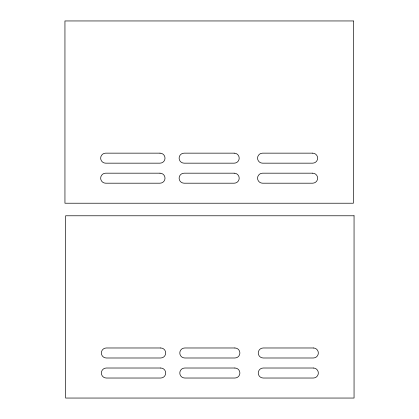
<?xml version="1.0" encoding="UTF-8"?>
<svg xmlns="http://www.w3.org/2000/svg" width="419" height="419" viewBox="0 0 419 419"><rect width="100%" height="100%" fill="white"/><g stroke="black" fill="none" stroke-linecap="round" stroke-linejoin="round"><path stroke-width="0.63" d="M353.369 20.95L64.945 20.95L64.945 203.22L353.369 203.22L353.369 20.95M160.006 153.15L105.672 153.15A5.007 5.007 0 0 0 100.665 158.157A5.007 5.007 0 0 0 105.672 163.164L160.006 163.164A5.007 5.007 0 0 0 165.013 158.157A5.007 5.007 0 0 0 160.006 153.15M234.195 153.15L184.119 153.15A5.007 5.007 0 0 0 179.112 158.157A5.007 5.007 0 0 0 184.119 163.164L234.195 163.164A5.007 5.007 0 0 0 239.202 158.157A5.007 5.007 0 0 0 234.195 153.15M312.642 153.15L262.566 153.15A5.007 5.007 0 0 0 257.559 158.157A5.007 5.007 0 0 0 262.566 163.164L312.642 163.164A5.007 5.007 0 0 0 317.649 158.157A5.007 5.007 0 0 0 312.642 153.15M160.006 173.178L105.672 173.178A5.007 5.007 0 0 0 100.665 178.185A5.007 5.007 0 0 0 105.672 183.192L160.006 183.192A5.007 5.007 0 0 0 165.013 178.185A5.007 5.007 0 0 0 160.006 173.178M234.195 173.178L184.119 173.178A5.007 5.007 0 0 0 179.112 178.185A5.007 5.007 0 0 0 184.119 183.192L234.195 183.192A5.007 5.007 0 0 0 239.202 178.185A5.007 5.007 0 0 0 234.195 173.178M312.642 173.178L262.566 173.178A5.007 5.007 0 0 0 257.559 178.185A5.007 5.007 0 0 0 262.566 183.192L312.642 183.192A5.007 5.007 0 0 0 317.649 178.185A5.007 5.007 0 0 0 312.642 173.178M354.055 215.78L65.631 215.78L65.631 398.05L354.055 398.05L354.055 215.78M160.692 347.98L106.358 347.98A5.007 5.007 0 0 0 101.351 352.987A5.007 5.007 0 0 0 106.358 357.994L160.692 357.994A5.007 5.007 0 0 0 165.699 352.987A5.007 5.007 0 0 0 160.692 347.98M234.881 347.98L184.805 347.98A5.007 5.007 0 0 0 179.798 352.987A5.007 5.007 0 0 0 184.805 357.994L234.881 357.994A5.007 5.007 0 0 0 239.888 352.987A5.007 5.007 0 0 0 234.881 347.98M313.328 347.98L263.258 347.98A5.007 5.007 0 0 0 258.245 352.987A5.007 5.007 0 0 0 263.258 357.994L313.328 357.994A5.007 5.007 0 0 0 318.335 352.987A5.007 5.007 0 0 0 313.328 347.98M160.692 368.013L106.358 368.013A5.007 5.007 0 0 0 101.351 373.02A5.007 5.007 0 0 0 106.358 378.027L160.692 378.027A5.007 5.007 0 0 0 165.699 373.02A5.007 5.007 0 0 0 160.692 368.013M234.881 368.013L184.805 368.013A5.007 5.007 0 0 0 179.798 373.02A5.007 5.007 0 0 0 184.805 378.027L234.881 378.027A5.007 5.007 0 0 0 239.888 373.02A5.007 5.007 0 0 0 234.881 368.013M313.328 368.013L263.258 368.013A5.007 5.007 0 0 0 258.245 373.02A5.007 5.007 0 0 0 263.258 378.027L313.328 378.027A5.007 5.007 0 0 0 318.335 373.02A5.007 5.007 0 0 0 313.328 368.013"/></g></svg>
